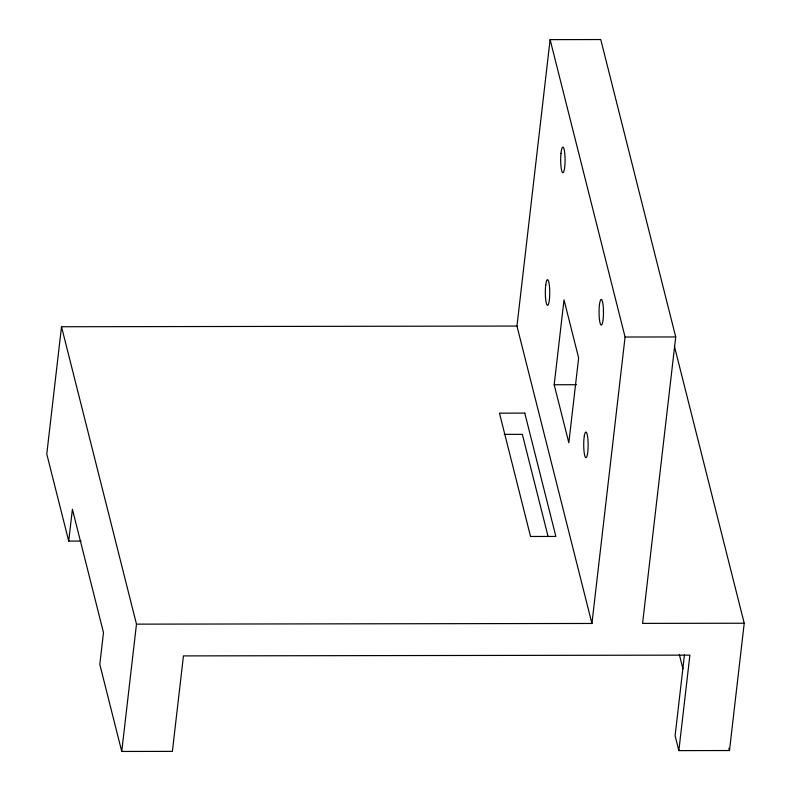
<?xml version="1.0" encoding="UTF-8"?>
<svg xmlns="http://www.w3.org/2000/svg" width="791" height="791" viewBox="0 0 791 791"><rect width="100%" height="100%" fill="white"/><g stroke="black" fill="none" stroke-linecap="round" stroke-linejoin="round"><path stroke-width="1.19" d="M61.51 326.742L136.477 624.148L591.935 623.466L516.968 326.06L61.51 326.742L46.778 454.044L68.718 541.093L81.078 541.074M68.718 541.093L72.406 509.266L103.483 632.582L99.804 664.4L121.745 751.45L172.389 751.371L183.443 655.897L689.89 655.136L678.846 750.61L729.49 750.53L744.222 623.229L674.377 346.132M121.745 751.45L136.477 624.148M516.968 326.06L550.111 39.629L600.755 39.55L675.722 336.956L642.579 623.387L744.222 623.229M554.194 384.742L564.013 299.878L578.646 357.908L568.828 442.772L554.194 384.742L576.431 384.713M591.935 623.466L625.078 337.025L550.111 39.629M684.442 654.958L675.099 735.749L678.846 750.61M625.078 337.025L675.722 336.956M504.243 434.368L522.327 434.338L547.985 536.1M728.887 748.148L729.49 750.53M679.311 654.454L682.93 668.79M524.789 413.12L499.467 413.159L530.543 536.476L555.865 536.436L524.789 413.12M599.43 305.039A12.854 2.205 89.9 0 0 601.13 325.052A12.854 2.205 89.9 0 0 603.236 306.611A12.854 2.205 89.9 0 0 599.43 305.039M560.967 153.395A12.854 2.205 89.9 0 0 562.876 172.754A12.854 2.205 89.9 0 0 564.774 153.553A12.854 2.205 89.9 0 0 560.967 153.395M545.741 284.948A12.854 2.205 89.9 0 0 547.313 305.286A12.854 2.205 89.9 0 0 549.537 287.281A12.854 2.205 89.9 0 0 545.741 284.948M584.341 435.831A12.854 2.205 89.9 0 0 585.389 457.277A12.854 2.205 89.9 0 0 588.039 441.398A12.854 2.205 89.9 0 0 584.341 435.831"/></g></svg>
